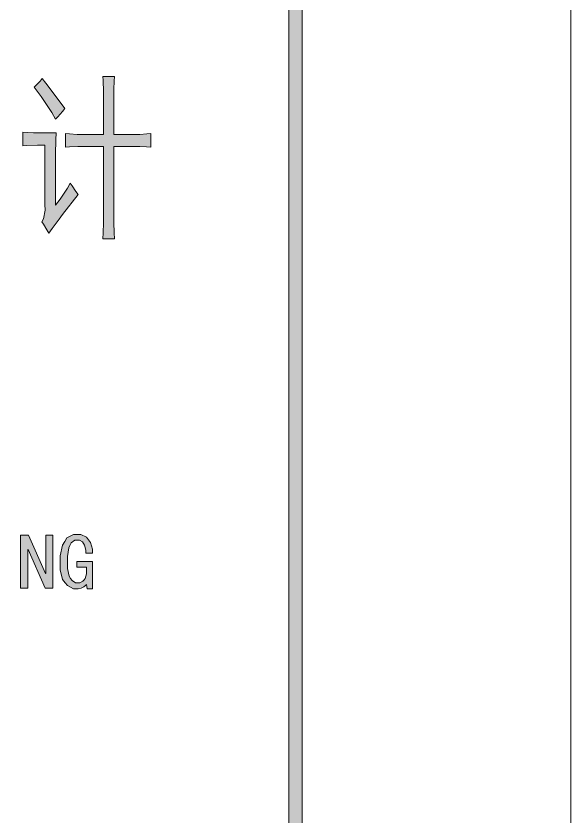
# Model space of a CAD drawing. Header units: millimetres. Extents: x 0 to 414, y 0 to 292.
# Drawn here: x 394.24 to 414.08, y 234.67 to 263.31 of the extents above; entities that cross this region are included whole.
import ezdxf

# ---------------------------------------------------------------- set-up
doc = ezdxf.new("R2010")
doc.units = ezdxf.units.MM

msp = doc.modelspace()

# ---------------------------------------------------------------- hatches: boundary and pattern name
h = msp.add_hatch(color=0)
h.dxf.hatch_style = 2
h.paths.add_polyline_path([(404.473833, 9.609667), (403.997583, 10.085917), (403.997583, 282.380972), (404.473833, 282.857222)])
h = msp.add_hatch(color=0)
h.dxf.hatch_style = 2
h.paths.add_polyline_path([(395.174611, 261.076722), (395.305139, 260.910917), (395.707306, 260.374694), (395.982472, 260.00075), (395.894278, 259.898444), (395.728472, 259.707944), (395.647333, 259.61975), (395.520333, 259.863167), (395.135806, 260.438194), (394.881806, 260.769806), (394.948833, 260.833306), (395.097, 260.988528)])
h = msp.add_hatch(color=0)
h.dxf.hatch_style = 2
h.paths.add_polyline_path([(397.361833, 259.08), (397.361833, 260.360583), (397.361833, 260.618111), (397.35125, 261.013222), (397.340667, 261.154333), (397.756944, 261.154333), (397.746361, 260.988528), (397.735778, 260.692194), (397.735778, 260.565194), (397.735778, 259.08), (398.543639, 259.08), (398.660056, 259.08), (398.917583, 259.094111), (399.055167, 259.108222), (399.055167, 258.621389), (398.907, 258.631972), (398.660056, 258.646083), (398.561278, 258.646083), (397.735778, 258.646083), (397.735778, 256.084917), (397.735778, 255.933222), (397.746361, 255.562806), (397.756944, 255.344083), (397.340667, 255.344083), (397.35125, 255.562806), (397.361833, 255.919111), (397.361833, 256.060222), (397.361833, 258.646083), (396.592778, 258.646083), (396.444611, 258.646083), (396.151806, 258.631972), (396.003639, 258.621389), (396.003639, 259.108222), (396.151806, 259.094111), (396.426972, 259.08), (396.553972, 259.08)])
h = msp.add_hatch(color=0)
h.dxf.hatch_style = 2
h.paths.add_polyline_path([(395.6685, 259.132917), (395.657917, 258.8895), (395.647333, 258.377972), (395.647333, 258.109861), (395.647333, 256.547056), (395.816667, 256.765778), (396.08125, 257.160889), (396.180028, 257.340806), (396.24, 257.2385), (396.377583, 257.033889), (396.455194, 256.931583), (395.904861, 256.215444), (395.777861, 256.049639), (395.530917, 255.7145), (395.410972, 255.548694), (395.343944, 255.665111), (395.216944, 255.869722), (395.156972, 255.957917), (395.224, 256.060222), (395.283972, 256.367139), (395.273389, 256.57175), (395.273389, 258.695472), (395.008806, 258.695472), (394.613694, 258.684889), (394.486694, 258.670778), (394.486694, 259.157611), (394.645444, 259.1435), (394.860639, 259.132917), (394.920611, 259.132917)])
h = msp.add_hatch(color=0)
h.dxf.hatch_style = 2
h.paths.add_polyline_path([(395.555611, 242.852222), (395.280444, 242.852222), (394.670139, 244.228056), (394.659556, 244.228056), (394.659556, 242.852222), (394.402028, 242.852222), (394.402028, 244.750167), (394.680722, 244.750167), (395.291028, 243.374333), (395.301611, 243.374333), (395.301611, 244.750167), (395.555611, 244.750167)])
h = msp.add_hatch(color=0)
h.dxf.hatch_style = 2
h.paths.add_polyline_path([(396.977306, 242.831056), (396.786806, 242.831056), (396.755056, 242.986278), (396.730361, 242.954528), (396.663333, 242.898083), (396.613944, 242.876917), (396.568083, 242.852222), (396.465778, 242.831056), (396.409333, 242.831056), (396.292917, 242.831056), (396.084778, 242.940417), (395.993056, 243.04625), (395.901333, 243.155611), (395.813139, 243.501333), (395.813139, 243.741222), (395.813139, 244.002278), (395.894278, 244.390333), (395.978944, 244.517333), (396.060083, 244.644333), (396.289389, 244.771333), (396.434028, 244.771333), (396.561028, 244.771333), (396.758583, 244.679611), (396.832667, 244.584361), (396.903222, 244.489111), (396.977306, 244.245694), (396.977306, 244.097528), (396.730361, 244.097528), (396.730361, 244.213944), (396.691556, 244.386806), (396.65275, 244.446778), (396.613944, 244.503222), (396.504583, 244.563194), (396.434028, 244.563194), (396.342306, 244.563194), (396.211778, 244.471472), (396.165917, 244.37975), (396.123583, 244.288028), (396.077722, 243.981111), (396.077722, 243.762389), (396.077722, 243.557778), (396.134167, 243.275556), (396.187083, 243.197944), (396.243528, 243.120333), (396.370528, 243.042722), (396.444611, 243.042722), (396.515167, 243.042722), (396.628056, 243.095639), (396.670389, 243.148556), (396.712722, 243.201472), (396.755056, 243.36375), (396.755056, 243.473111), (396.755056, 243.596583), (396.409333, 243.596583), (396.409333, 243.80825), (396.977306, 243.80825)])

# ---------------------------------------------------------------- linework, layer by layer
at = {"color": 0, "lineweight": 0}
for points in [[(0, 0), (0, 292.466889), (414.0835, 292.466889), (414.0835, 0)], [(404.473833, 9.609667), (403.997583, 10.085917), (403.997583, 282.380972), (404.473833, 282.857222)], [(395.174611, 261.076722), (395.305139, 260.910917), (395.707306, 260.374694), (395.982472, 260.00075), (395.894278, 259.898444), (395.728472, 259.707944), (395.647333, 259.61975), (395.520333, 259.863167), (395.135806, 260.438194), (394.881806, 260.769806), (394.948833, 260.833306), (395.097, 260.988528)], [(397.361833, 259.08), (397.361833, 260.360583), (397.361833, 260.618111), (397.35125, 261.013222), (397.340667, 261.154333), (397.756944, 261.154333), (397.746361, 260.988528), (397.735778, 260.692194), (397.735778, 260.565194), (397.735778, 259.08), (398.543639, 259.08), (398.660056, 259.08), (398.917583, 259.094111), (399.055167, 259.108222), (399.055167, 258.621389), (398.907, 258.631972), (398.660056, 258.646083), (398.561278, 258.646083), (397.735778, 258.646083), (397.735778, 256.084917), (397.735778, 255.933222), (397.746361, 255.562806), (397.756944, 255.344083), (397.340667, 255.344083), (397.35125, 255.562806), (397.361833, 255.919111), (397.361833, 256.060222), (397.361833, 258.646083), (396.592778, 258.646083), (396.444611, 258.646083), (396.151806, 258.631972), (396.003639, 258.621389), (396.003639, 259.108222), (396.151806, 259.094111), (396.426972, 259.08), (396.553972, 259.08)], [(395.6685, 259.132917), (395.657917, 258.8895), (395.647333, 258.377972), (395.647333, 258.109861), (395.647333, 256.547056), (395.816667, 256.765778), (396.08125, 257.160889), (396.180028, 257.340806), (396.24, 257.2385), (396.377583, 257.033889), (396.455194, 256.931583), (395.904861, 256.215444), (395.777861, 256.049639), (395.530917, 255.7145), (395.410972, 255.548694), (395.343944, 255.665111), (395.216944, 255.869722), (395.156972, 255.957917), (395.224, 256.060222), (395.283972, 256.367139), (395.273389, 256.57175), (395.273389, 258.695472), (395.008806, 258.695472), (394.613694, 258.684889), (394.486694, 258.670778), (394.486694, 259.157611), (394.645444, 259.1435), (394.860639, 259.132917), (394.920611, 259.132917)], [(395.555611, 242.852222), (395.280444, 242.852222), (394.670139, 244.228056), (394.659556, 244.228056), (394.659556, 242.852222), (394.402028, 242.852222), (394.402028, 244.750167), (394.680722, 244.750167), (395.291028, 243.374333), (395.301611, 243.374333), (395.301611, 244.750167), (395.555611, 244.750167)], [(396.977306, 242.831056), (396.786806, 242.831056), (396.755056, 242.986278), (396.730361, 242.954528), (396.663333, 242.898083), (396.613944, 242.876917), (396.568083, 242.852222), (396.465778, 242.831056), (396.409333, 242.831056), (396.292917, 242.831056), (396.084778, 242.940417), (395.993056, 243.04625), (395.901333, 243.155611), (395.813139, 243.501333), (395.813139, 243.741222), (395.813139, 244.002278), (395.894278, 244.390333), (395.978944, 244.517333), (396.060083, 244.644333), (396.289389, 244.771333), (396.434028, 244.771333), (396.561028, 244.771333), (396.758583, 244.679611), (396.832667, 244.584361), (396.903222, 244.489111), (396.977306, 244.245694), (396.977306, 244.097528), (396.730361, 244.097528), (396.730361, 244.213944), (396.691556, 244.386806), (396.65275, 244.446778), (396.613944, 244.503222), (396.504583, 244.563194), (396.434028, 244.563194), (396.342306, 244.563194), (396.211778, 244.471472), (396.165917, 244.37975), (396.123583, 244.288028), (396.077722, 243.981111), (396.077722, 243.762389), (396.077722, 243.557778), (396.134167, 243.275556), (396.187083, 243.197944), (396.243528, 243.120333), (396.370528, 243.042722), (396.444611, 243.042722), (396.515167, 243.042722), (396.628056, 243.095639), (396.670389, 243.148556), (396.712722, 243.201472), (396.755056, 243.36375), (396.755056, 243.473111), (396.755056, 243.596583), (396.409333, 243.596583), (396.409333, 243.80825), (396.977306, 243.80825)]]:
    msp.add_lwpolyline(points, close=True, dxfattribs=at)

doc.saveas('drawing.dxf')
